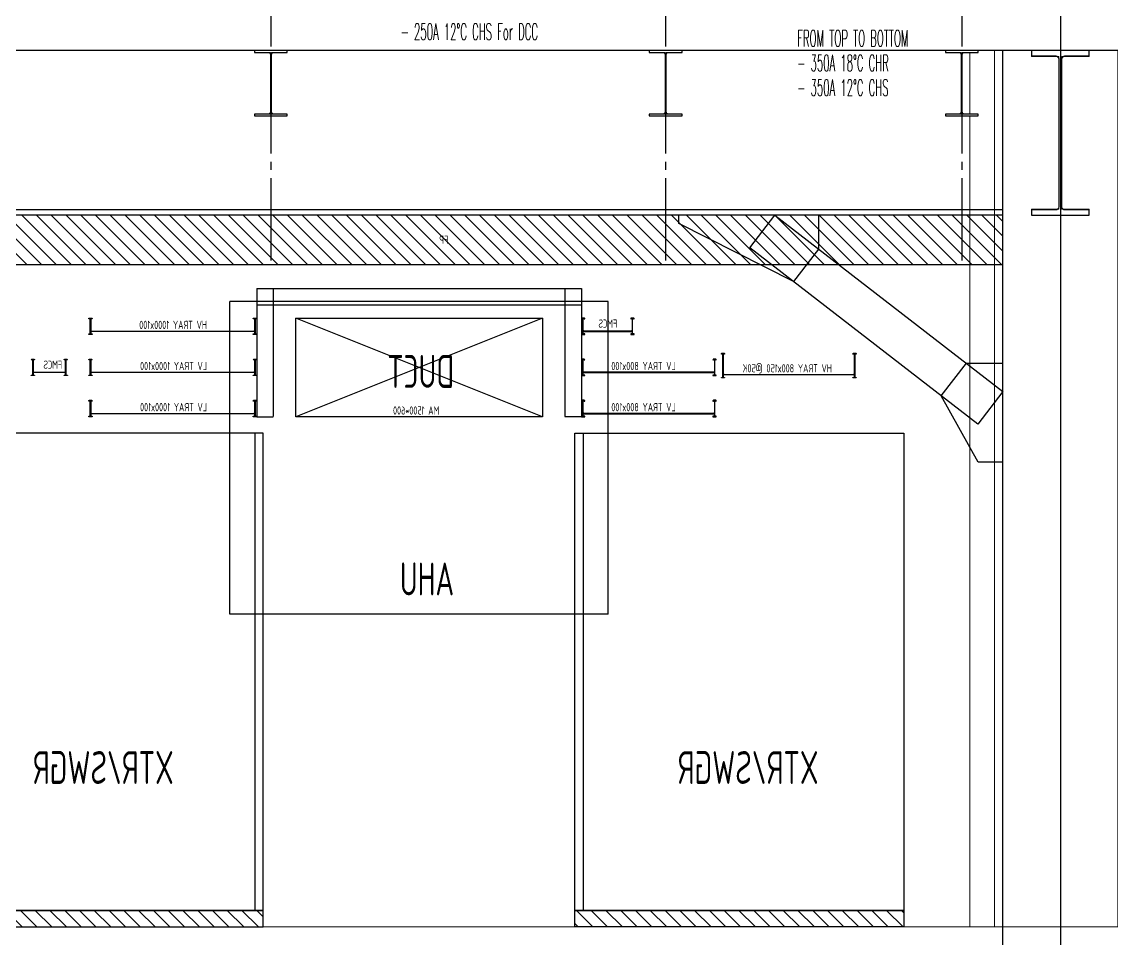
# Model space of a CAD drawing. Header units: millimetres. Extents: x -192235 to 515711, y 45168 to 947868.
# Drawn here: x 183685 to 190315, y 458325 to 463900 of the extents above; entities that cross this region are included whole.
import ezdxf
from ezdxf.enums import TextEntityAlignment as Align

# ---------------------------------------------------------------- set-up
doc = ezdxf.new("R2010")
doc.units = ezdxf.units.MM
doc.header["$LTSCALE"] = 1000
doc.linetypes.add('TPH12-SEC-@20-1$0$CENTERK0', pattern=[0.65, 0.5, -0.05, 0.05, -0.05])
doc.linetypes.add('TPH12-SEC-@20-1$0$CENTERK5', pattern=[6.916, 6.667, -0.083, 0.083, -0.083])
for name, color, linetype in [('M-TXT', 3, 'Continuous'), ('TPH12-SEC-@20-1$0$H-SIN', 252, 'TPH12-SEC-@20-1$0$CENTERK5'), ('TPH12-SEC-@20-1$0$KABE1', 252, 'Continuous'), ('TPH12-SEC-@20-1$0$STEEL2', 252, 'Continuous'), ('TPH12-SEC-@20-1$0$STEEL3', 252, 'Continuous'), ('YFM1P-短$0$A-WALL-IN.200K', 7, 'Continuous'), ('YFM1P-短$0$E-XTR', 4, 'Continuous'), ('YFM1P-短$0$M-FOUN', 252, 'Continuous'), ('YFM1P-短$0$S-BEAM', 7, 'Continuous'), ('YFM1P-短$0$S-COL', 7, 'Continuous'), ('YFM1P-短$0$S-SLAB-SHOW.200K', 7, 'Continuous'), ('YFM1P-短$0$U-ELE', 2, 'Continuous'), ('YFM1P-短$0$U-TXT', 3, 'Continuous')]:
    doc.layers.add(name, color=color, linetype=linetype)
doc.styles.add('aa-txt', font='simplex.shx', dxfattribs={"width": 0.7, "bigfont": 'chineset.shx'})
doc.styles.add('YFM1P-短$0$dim-txt', font='isocp.shx', dxfattribs={"width": 0.7, "bigfont": 'chineset.shx'})

# ---------------------------------------------------------------- blocks, each defined once
blk = doc.blocks.new('TPH12-SEC-@20-1')
at = {"layer": 'DEFPOINTS', "linetype": 'TPH12-SEC-@20-1$0$CENTERK0'}
for p, q in [((185200, 467500), (185200, 462400)), ((187600, 467500), (187600, 462400)), ((189400, 467500), (189400, 462400))]:
    blk.add_line(p, q, dxfattribs=at)
at = {"layer": 'TPH12-SEC-@20-1$0$H-SIN'}
blk.add_line((190000, 484000), (190000, 447500), dxfattribs=at)
at = {"layer": 'TPH12-SEC-@20-1$0$KABE1'}
blk.add_line((190390, 463725), (99610, 463725), dxfattribs=at)
at = {"layer": 'TPH12-SEC-@20-1$0$STEEL2'}
for points in [[(185299.5, 463725), (185100.5, 463725), (185100.5, 463714), (185183.5, 463714, -0.414214), (185196.5, 463701), (185196.5, 463353, -0.414214), (185183.5, 463340), (185100.5, 463340), (185100.5, 463329), (185299.5, 463329), (185299.5, 463340), (185216.5, 463340, -0.414214), (185203.5, 463353), (185203.5, 463701, -0.414214), (185216.5, 463714), (185299.5, 463714)], [(187699.5, 463725), (187500.5, 463725), (187500.5, 463714), (187583.5, 463714, -0.414214), (187596.5, 463701), (187596.5, 463353, -0.414214), (187583.5, 463340), (187500.5, 463340), (187500.5, 463329), (187699.5, 463329), (187699.5, 463340), (187616.5, 463340, -0.414214), (187603.5, 463353), (187603.5, 463701, -0.414214), (187616.5, 463714), (187699.5, 463714)], [(189499.5, 463725), (189300.5, 463725), (189300.5, 463714), (189383.5, 463714, -0.414214), (189396.5, 463701), (189396.5, 463353, -0.414214), (189383.5, 463340), (189300.5, 463340), (189300.5, 463329), (189499.5, 463329), (189499.5, 463340), (189416.5, 463340, -0.414214), (189403.5, 463353), (189403.5, 463701, -0.414214), (189416.5, 463714), (189499.5, 463714)], [(190175, 463725), (189825, 463725), (189825, 463693), (189972.5, 463693, -0.414214), (189990.5, 463675), (189990.5, 462775, -0.414214), (189972.5, 462757), (189825, 462757), (189825, 462725), (190175, 462725), (190175, 462757), (190027.5, 462757, -0.414214), (190009.5, 462775), (190009.5, 463675, -0.414214), (190027.5, 463693), (190175, 463693)]]:
    blk.add_lwpolyline(points, format="xyb", close=True, dxfattribs=at)
at = {"layer": 'TPH12-SEC-@20-1$0$STEEL3'}
blk.add_line((189650, 455050), (189650, 463725), dxfattribs=at)
at = {"layer": 'TPH12-SEC-@20-1$0$STEEL3', "linetype": 'Continuous'}
for p, q in [((189650, 462757), (175350, 462757)), ((189650, 462725), (175350, 462725))]:
    blk.add_line(p, q, dxfattribs=at)
for points in [[(188530.1, 462725), (188530.1, 462519.3), (188377.2, 462321.5), (187680.1, 462675), (187680.1, 462725)], [(189650, 461225), (189500, 461225), (189275.3, 461627.2), (189428.2, 461825), (189650, 461825)]]:
    blk.add_lwpolyline(points, dxfattribs=at)
blk.add_lwpolyline([(189497.1, 461455.8), (188111.1, 462527.2), (188264, 462725), (189650, 461653.6)], close=True, dxfattribs=at)
blk = doc.blocks.new('*U1585')
for p, q in [((-1, 9.66), (-1, 9.5)), ((-1, 9.5), (-0.76, 9.5)), ((-0.76, 9.5), (-0.76, 9.66)), ((0.66, 10), (-0.66, 10)), ((-0.66, 9.76), (-0.12, 9.76)), ((-0.12, 9.76), (-0.12, 0.3)), ((0.12, 2.54), (0.12, 9.76)), ((0.12, 9.76), (0.66, 9.76)), ((0.76, 9.66), (0.76, 9.5)), ((0.76, 9.5), (1, 9.5)), ((1, 9.5), (1, 9.66)), ((99, 9.66), (99, 9.5)), ((99, 9.5), (99.24, 9.5)), ((99.24, 9.5), (99.24, 9.66)), ((100.66, 10), (99.34, 10)), ((99.34, 9.76), (99.88, 9.76)), ((99.88, 9.76), (99.88, 2.54)), ((100.12, 0.3), (100.12, 9.76)), ((100.12, 9.76), (100.66, 9.76)), ((100.76, 9.66), (100.76, 9.5)), ((100.76, 9.5), (101, 9.5)), ((101, 9.5), (101, 9.66)), ((-0.12, 0.3), (-1, 0.3)), ((-1, 0.3), (-1, 0)), ((-1, 0), (1, 0)), ((0.12, 1.84), (99.88, 1.84)), ((0.12, 0.3), (0.12, 1.84)), ((1, 0.3), (0.12, 0.3)), ((99.38, 2.04), (0.62, 2.04)), ((1, 0), (1, 0.3)), ((99.88, 0.3), (99, 0.3)), ((99, 0.3), (99, 0)), ((99, 0), (101, 0)), ((99.88, 1.84), (99.88, 0.3)), ((101, 0.3), (100.12, 0.3)), ((101, 0), (101, 0.3))]:
    blk.add_line(p, q)
for centre, radius, start, end in [((-0.66, 9.66), 0.34, 90, 180), ((-0.66, 9.66), 0.1, 90, 180), ((0.66, 9.66), 0.34, 360, 90), ((0.66, 9.66), 0.1, 360, 90), ((99.34, 9.66), 0.34, 90, 180), ((99.34, 9.66), 0.1, 90, 180), ((100.66, 9.66), 0.34, 0, 90), ((100.66, 9.66), 0.1, 360, 90), ((0.62, 2.54), 0.5, 180, 270), ((99.38, 2.54), 0.5, 270, 360)]:
    blk.add_arc(centre, radius, start, end)
blk = doc.blocks.new('*U1586')
for p, q in [((-1, 9.66), (-1, 9.5)), ((-1, 9.5), (-0.76, 9.5)), ((-0.76, 9.5), (-0.76, 9.66)), ((0.66, 10), (-0.66, 10)), ((-0.66, 9.76), (-0.12, 9.76)), ((-0.12, 9.76), (-0.12, 0.3)), ((0.12, 2.54), (0.12, 9.76)), ((0.12, 9.76), (0.66, 9.76)), ((0.76, 9.66), (0.76, 9.5)), ((0.76, 9.5), (1, 9.5)), ((1, 9.5), (1, 9.66)), ((19, 9.66), (19, 9.5)), ((19, 9.5), (19.24, 9.5)), ((19.24, 9.5), (19.24, 9.66)), ((20.66, 10), (19.34, 10)), ((19.34, 9.76), (19.88, 9.76)), ((19.88, 9.76), (19.88, 2.54)), ((20.12, 0.3), (20.12, 9.76)), ((20.12, 9.76), (20.66, 9.76)), ((20.76, 9.66), (20.76, 9.5)), ((20.76, 9.5), (21, 9.5)), ((21, 9.5), (21, 9.66)), ((-0.12, 0.3), (-1, 0.3)), ((-1, 0.3), (-1, 0)), ((-1, 0), (1, 0)), ((0.12, 1.84), (19.88, 1.84)), ((0.12, 0.3), (0.12, 1.84)), ((1, 0.3), (0.12, 0.3)), ((19.38, 2.04), (0.62, 2.04)), ((1, 0), (1, 0.3)), ((19.88, 0.3), (19, 0.3)), ((19, 0.3), (19, 0)), ((19, 0), (21, 0)), ((19.88, 1.84), (19.88, 0.3)), ((21, 0.3), (20.12, 0.3)), ((21, 0), (21, 0.3))]:
    blk.add_line(p, q)
for centre, radius, start, end in [((-0.66, 9.66), 0.34, 90, 180), ((-0.66, 9.66), 0.1, 90, 180), ((0.66, 9.66), 0.34, 360, 90), ((0.66, 9.66), 0.1, 360, 90), ((19.34, 9.66), 0.34, 90, 180), ((19.34, 9.66), 0.1, 90, 180), ((20.66, 9.66), 0.34, 0, 90), ((20.66, 9.66), 0.1, 360, 90), ((0.62, 2.54), 0.5, 180, 270), ((19.38, 2.54), 0.5, 270, 360)]:
    blk.add_arc(centre, radius, start, end)
blk = doc.blocks.new('*U1595')
for p, q in [((-1, 9.66), (-1, 9.5)), ((-1, 9.5), (-0.76, 9.5)), ((-0.76, 9.5), (-0.76, 9.66)), ((0.66, 10), (-0.66, 10)), ((-0.66, 9.76), (-0.12, 9.76)), ((-0.12, 9.76), (-0.12, 0.3)), ((0.12, 2.54), (0.12, 9.76)), ((0.12, 9.76), (0.66, 9.76)), ((0.76, 9.66), (0.76, 9.5)), ((0.76, 9.5), (1, 9.5)), ((1, 9.5), (1, 9.66)), ((29, 9.66), (29, 9.5)), ((29, 9.5), (29.24, 9.5)), ((29.24, 9.5), (29.24, 9.66)), ((30.66, 10), (29.34, 10)), ((29.34, 9.76), (29.88, 9.76)), ((29.88, 9.76), (29.88, 2.54)), ((30.12, 0.3), (30.12, 9.76)), ((30.12, 9.76), (30.66, 9.76)), ((30.76, 9.66), (30.76, 9.5)), ((30.76, 9.5), (31, 9.5)), ((31, 9.5), (31, 9.66)), ((-0.12, 0.3), (-1, 0.3)), ((-1, 0.3), (-1, 0)), ((-1, 0), (1, 0)), ((0.12, 1.84), (29.88, 1.84)), ((0.12, 0.3), (0.12, 1.84)), ((1, 0.3), (0.12, 0.3)), ((29.38, 2.04), (0.62, 2.04)), ((1, 0), (1, 0.3)), ((29.88, 0.3), (29, 0.3)), ((29, 0.3), (29, 0)), ((29, 0), (31, 0)), ((29.88, 1.84), (29.88, 0.3)), ((31, 0.3), (30.12, 0.3)), ((31, 0), (31, 0.3))]:
    blk.add_line(p, q)
for centre, radius, start, end in [((-0.66, 9.66), 0.34, 90, 180), ((-0.66, 9.66), 0.1, 90, 180), ((0.66, 9.66), 0.34, 360, 90), ((0.66, 9.66), 0.1, 360, 90), ((29.34, 9.66), 0.34, 90, 180), ((29.34, 9.66), 0.1, 90, 180), ((30.66, 9.66), 0.34, 0, 90), ((30.66, 9.66), 0.1, 360, 90), ((0.62, 2.54), 0.5, 180, 270), ((29.38, 2.54), 0.5, 270, 360)]:
    blk.add_arc(centre, radius, start, end)
blk = doc.blocks.new('*U1562')
for p, q in [((-1, 9.66), (-1, 9.5)), ((-1, 9.5), (-0.76, 9.5)), ((-0.76, 9.5), (-0.76, 9.66)), ((0.66, 10), (-0.66, 10)), ((-0.66, 9.76), (-0.12, 9.76)), ((-0.12, 9.76), (-0.12, 0.3)), ((0.12, 2.54), (0.12, 9.76)), ((0.12, 9.76), (0.66, 9.76)), ((0.76, 9.66), (0.76, 9.5)), ((0.76, 9.5), (1, 9.5)), ((1, 9.5), (1, 9.66)), ((79, 9.66), (79, 9.5)), ((79, 9.5), (79.24, 9.5)), ((79.24, 9.5), (79.24, 9.66)), ((80.66, 10), (79.34, 10)), ((79.34, 9.76), (79.88, 9.76)), ((79.88, 9.76), (79.88, 2.54)), ((80.12, 0.3), (80.12, 9.76)), ((80.12, 9.76), (80.66, 9.76)), ((80.76, 9.66), (80.76, 9.5)), ((80.76, 9.5), (81, 9.5)), ((81, 9.5), (81, 9.66)), ((-0.12, 0.3), (-1, 0.3)), ((-1, 0.3), (-1, 0)), ((-1, 0), (1, 0)), ((0.12, 1.84), (79.88, 1.84)), ((0.12, 0.3), (0.12, 1.84)), ((1, 0.3), (0.12, 0.3)), ((79.38, 2.04), (0.62, 2.04)), ((1, 0), (1, 0.3)), ((79.88, 0.3), (79, 0.3)), ((79, 0.3), (79, 0)), ((79, 0), (81, 0)), ((79.88, 1.84), (79.88, 0.3)), ((81, 0.3), (80.12, 0.3)), ((81, 0), (81, 0.3))]:
    blk.add_line(p, q)
for centre, radius, start, end in [((-0.66, 9.66), 0.34, 90, 180), ((-0.66, 9.66), 0.1, 90, 180), ((0.66, 9.66), 0.34, 360, 90), ((0.66, 9.66), 0.1, 360, 90), ((79.34, 9.66), 0.34, 90, 180), ((79.34, 9.66), 0.1, 90, 180), ((80.66, 9.66), 0.34, 0, 90), ((80.66, 9.66), 0.1, 360, 90), ((0.62, 2.54), 0.5, 180, 270), ((79.38, 2.54), 0.5, 270, 360)]:
    blk.add_arc(centre, radius, start, end)
blk = doc.blocks.new('YFM1P-短$0$A$Ccdcfd3cc')
at = {"layer": 'YFM1P-短$0$M-FOUN', "color": 6}
for p, q in [((0, 0), (0, 1900)), ((0, 1900), (2300, 1900)), ((2300, 0), (2300, 1900)), ((0, 0), (2300, 0))]:
    blk.add_line(p, q, dxfattribs=at)
blk = doc.blocks.new('*U1583')
for p, q in [((-1, 14.66), (-1, 14.5)), ((-1, 14.5), (-0.76, 14.5)), ((-0.76, 14.5), (-0.76, 14.66)), ((0.66, 15), (-0.66, 15)), ((-0.66, 14.76), (-0.12, 14.76)), ((-0.12, 14.76), (-0.12, 0.3)), ((0.12, 2.54), (0.12, 14.76)), ((0.12, 14.76), (0.66, 14.76)), ((0.76, 14.66), (0.76, 14.5)), ((0.76, 14.5), (1, 14.5)), ((1, 14.5), (1, 14.66)), ((79, 14.66), (79, 14.5)), ((79, 14.5), (79.24, 14.5)), ((79.24, 14.5), (79.24, 14.66)), ((80.66, 15), (79.34, 15)), ((79.34, 14.76), (79.88, 14.76)), ((79.88, 14.76), (79.88, 2.54)), ((80.12, 0.3), (80.12, 14.76)), ((80.12, 14.76), (80.66, 14.76)), ((80.76, 14.66), (80.76, 14.5)), ((80.76, 14.5), (81, 14.5)), ((81, 14.5), (81, 14.66)), ((-0.12, 0.3), (-1, 0.3)), ((-1, 0.3), (-1, 0)), ((-1, 0), (1, 0)), ((0.12, 1.84), (79.88, 1.84)), ((0.12, 0.3), (0.12, 1.84)), ((1, 0.3), (0.12, 0.3)), ((79.38, 2.04), (0.62, 2.04)), ((1, 0), (1, 0.3)), ((79.88, 0.3), (79, 0.3)), ((79, 0.3), (79, 0)), ((79, 0), (81, 0)), ((79.88, 1.84), (79.88, 0.3)), ((81, 0.3), (80.12, 0.3)), ((81, 0), (81, 0.3))]:
    blk.add_line(p, q)
for centre, radius, start, end in [((-0.66, 14.66), 0.34, 90, 180), ((-0.66, 14.66), 0.1, 90, 180), ((0.66, 14.66), 0.34, 360, 90), ((0.66, 14.66), 0.1, 360, 90), ((79.34, 14.66), 0.34, 90, 180), ((79.34, 14.66), 0.1, 90, 180), ((80.66, 14.66), 0.34, 0, 90), ((80.66, 14.66), 0.1, 360, 90), ((0.62, 2.54), 0.5, 180, 270), ((79.38, 2.54), 0.5, 270, 360)]:
    blk.add_arc(centre, radius, start, end)
blk = doc.blocks.new('YFM1P-短$0$剖面元素_3761_4', base_point=(73786.37, -4309.23))
at = {"layer": 'YFM1P-短$0$S-COL', "color": 8, "lineweight": 0}
for p, q in [((73751.37, -3819.23), (73751.37, -3286.73)), ((73821.37, -3819.23), (73821.37, -3376.73)), ((73751.37, -4189.23), (73751.37, -3834.23)), ((73821.37, -4189.23), (73821.37, -3834.23))]:
    blk.add_line(p, q, dxfattribs=at)
blk = doc.blocks.new('YFM1P-短$0$剖面元素_3881_4', base_point=(73786.37, -4309.23))
at = {"layer": 'YFM1P-短$0$S-BEAM', "color": 2, "lineweight": 0}
for p, q in [((73768.87, -3286.73), (73768.87, -3290.33)), ((73803.87, -3286.73), (73803.87, -3290.33)), ((73785.42, -3290.33), (73768.87, -3290.33)), ((73785.42, -3290.33), (73785.42, -3383.13)), ((73787.32, -3290.33), (73787.32, -3383.13)), ((73803.87, -3290.33), (73787.32, -3290.33)), ((73768.87, -3383.13), (73768.87, -3386.73)), ((73785.42, -3383.13), (73768.87, -3383.13)), ((73803.87, -3386.73), (73768.87, -3386.73)), ((73803.87, -3383.13), (73787.32, -3383.13)), ((73803.87, -3383.13), (73803.87, -3386.73))]:
    blk.add_line(p, q, dxfattribs=at)
blk = doc.blocks.new('YFM1P-短$0$剖面元素_3901_4', base_point=(73786.37, -4309.23))
at = {"layer": 'YFM1P-短$0$S-BEAM', "color": 2, "lineweight": 0}
for p, q in [((74256.42, -3286.73), (74256.42, -3287.83)), ((74266.02, -3287.83), (74256.42, -3287.83)), ((74266.02, -3287.83), (74266.02, -3325.23)), ((74266.72, -3287.83), (74266.72, -3325.23)), ((74276.32, -3287.83), (74266.72, -3287.83)), ((74276.32, -3286.73), (74276.32, -3287.83)), ((74256.42, -3325.23), (74256.42, -3326.33)), ((74266.02, -3325.23), (74256.42, -3325.23)), ((74276.32, -3326.33), (74256.42, -3326.33)), ((74276.32, -3325.23), (74266.72, -3325.23)), ((74276.32, -3325.23), (74276.32, -3326.33))]:
    blk.add_line(p, q, dxfattribs=at)
blk = doc.blocks.new('YFM1P-短$0$剖面元素_3902_4', base_point=(73786.37, -4309.23))
at = {"layer": 'YFM1P-短$0$S-BEAM', "color": 2, "lineweight": 0}
for p, q in [((74016.42, -3286.73), (74016.42, -3287.83)), ((74026.02, -3287.83), (74016.42, -3287.83)), ((74026.02, -3287.83), (74026.02, -3325.23)), ((74026.72, -3287.83), (74026.72, -3325.23)), ((74036.32, -3287.83), (74026.72, -3287.83)), ((74036.32, -3286.73), (74036.32, -3287.83)), ((74016.42, -3325.23), (74016.42, -3326.33)), ((74026.02, -3325.23), (74016.42, -3325.23)), ((74036.32, -3326.33), (74016.42, -3326.33)), ((74036.32, -3325.23), (74026.72, -3325.23)), ((74036.32, -3325.23), (74036.32, -3326.33))]:
    blk.add_line(p, q, dxfattribs=at)
blk = doc.blocks.new('YFM1P-短$0$剖面元素_3903_4', base_point=(73786.37, -4309.23))
at = {"layer": 'YFM1P-短$0$S-BEAM', "color": 2, "lineweight": 0}
for p, q in [((73836.42, -3286.73), (73836.42, -3287.83)), ((73841.37, -3287.83), (73836.42, -3287.83)), ((73846.02, -3287.83), (73841.37, -3287.83)), ((73846.02, -3287.83), (73846.02, -3325.23)), ((73846.72, -3287.83), (73846.72, -3325.23)), ((73856.32, -3287.83), (73846.72, -3287.83)), ((73856.32, -3286.73), (73856.32, -3287.83)), ((73836.42, -3325.23), (73836.42, -3326.33)), ((73841.37, -3325.23), (73836.42, -3325.23)), ((73841.37, -3326.33), (73836.42, -3326.33)), ((73846.02, -3325.23), (73841.37, -3325.23)), ((73856.32, -3326.33), (73841.37, -3326.33)), ((73856.32, -3325.23), (73846.72, -3325.23)), ((73856.32, -3325.23), (73856.32, -3326.33))]:
    blk.add_line(p, q, dxfattribs=at)
blk = doc.blocks.new('YFM1P-短$0$剖面元素_4467_4', base_point=(73786.37, -4309.23))
at = {"layer": 'YFM1P-短$0$S-SLAB-SHOW.200K', "color": 1, "lineweight": 0}
for p, q in [((73826.37, -3819.23), (73751.37, -3819.23)), ((73841.37, -3819.23), (73826.37, -3819.23)), ((75326.37, -3819.23), (73841.37, -3819.23))]:
    blk.add_line(p, q, dxfattribs=at)
blk = doc.blocks.new('YFM1P-短$0$剖面元素_4485_4', base_point=(73786.37, -4309.23))
at = {"layer": 'YFM1P-短$0$A-WALL-IN.200K', "color": 1, "lineweight": 0}
for p, q in [((73826.37, -3286.73), (73826.37, -3819.23)), ((73841.37, -3287.83), (73841.37, -3325.23)), ((73841.37, -3326.33), (73841.37, -3819.23)), ((73826.37, -3834.23), (73826.37, -4309.23)), ((73841.37, -3834.23), (73841.37, -4309.23))]:
    blk.add_line(p, q, dxfattribs=at)
blk = doc.blocks.new('YFM1P-短$0$A$Cec50b6d4')
at = {"layer": 'YFM1P-短$0$A-WALL-IN.200K', "lineweight": 0}
blk.add_blockref('YFM1P-短$0$剖面元素_4485_4', (0, 0), dxfattribs=at)
at = {"layer": 'YFM1P-短$0$S-BEAM', "lineweight": 0}
for name in ['YFM1P-短$0$剖面元素_3881_4', 'YFM1P-短$0$剖面元素_3903_4', 'YFM1P-短$0$剖面元素_3902_4', 'YFM1P-短$0$剖面元素_3901_4']:
    blk.add_blockref(name, (0, 0), dxfattribs=at)
at = {"layer": 'YFM1P-短$0$S-COL', "lineweight": 0}
blk.add_blockref('YFM1P-短$0$剖面元素_3761_4', (0, 0), dxfattribs=at)
at = {"layer": 'YFM1P-短$0$S-SLAB-SHOW.200K', "lineweight": 0}
blk.add_blockref('YFM1P-短$0$剖面元素_4467_4', (0, 0), dxfattribs=at)
blk = doc.blocks.new('YFM1P-短')
at = {"layer": 'YFM1P-短$0$E-XTR'}
h = blk.add_hatch(dxfattribs=at)
h.set_pattern_fill('ANSI31', color=256, scale=20, style=0)
h.set_pattern_definition([(45, (20356.235, 447916.99), (-44.90128, 44.90128), [])])
h.paths.add_polyline_path([(114650, 462425), (114650, 462725), (100350, 462725), (100350, 462425)])
h = blk.add_hatch(dxfattribs=at)
h.set_pattern_fill('ANSI31', color=256, scale=20, style=0)
h.set_pattern_definition([(45, (11256.3, 443891.99), (-44.90128, 44.90128), [])])
h.paths.add_polyline_path([(102952.3, 458500), (102952.3, 458400), (100952.3, 458400), (100952.3, 458500)])
h = blk.add_hatch(dxfattribs=at)
h.set_pattern_fill('ANSI31', color=256, scale=20, style=0)
h.set_pattern_definition([(45, (11763.22, 443891.99), (-44.90128, 44.90128), [])])
h.paths.add_polyline_path([(104847.3, 458500), (104847.3, 458400), (106847.3, 458400), (106847.3, 458500)])
for p, q in [((102902.3, 461400), (102902.3, 458500)), ((104897.3, 461400), (104897.3, 458500))]:
    blk.add_line(p, q, dxfattribs=at)
for points in [[(100350, 462725), (114650, 462725), (114650, 462425), (100350, 462425)], [(102952.3, 461400), (100952.3, 461400), (100952.3, 458500), (102952.3, 458500)], [(104847.3, 461400), (106847.3, 461400), (106847.3, 458500), (104847.3, 458500)], [(102952.3, 458500), (100952.3, 458500), (100952.3, 458400), (102952.3, 458400)], [(104847.3, 458500), (106847.3, 458500), (106847.3, 458400), (104847.3, 458400)]]:
    blk.add_lwpolyline(points, close=True, dxfattribs=at)
at = {"layer": 'YFM1P-短$0$M-FOUN', "color": 1}
for p, q in [((104649, 462100), (103149, 462100)), ((103149, 462100), (103149, 461500)), ((103149, 461500), (104649, 462100)), ((103149, 462100), (104649, 461500)), ((104649, 461500), (104649, 462100)), ((103149, 461500), (104649, 461500))]:
    blk.add_line(p, q, dxfattribs=at)
at = {"layer": 'YFM1P-短$0$U-ELE'}
for p, q in [((104885.7, 462279.8), (102912.3, 462279.8)), ((102912.3, 462279.8), (102912.3, 461501.5)), ((103012.3, 462279.8), (103012.3, 461501.5)), ((104785.7, 462279.8), (104785.7, 461501.5)), ((104885.7, 462279.8), (104885.7, 461501.5)), ((104885.7, 462179.8), (102912.3, 462179.8)), ((102912.3, 461500), (103012.3, 461500)), ((104885.7, 461500), (104785.7, 461500))]:
    blk.add_line(p, q, dxfattribs=at)
at = {"layer": 'YFM1P-短$0$M-FOUN', "xscale": 10, "yscale": 10, "zscale": 10}
blk.add_blockref('YFM1P-短$0$A$Cec50b6d4', (100000, 453500), dxfattribs=at)
at = {"layer": 'YFM1P-短$0$M-FOUN'}
blk.add_blockref('YFM1P-短$0$A$Ccdcfd3cc', (102749, 460300), dxfattribs=at)
at = {"layer": 'YFM1P-短$0$U-ELE', "yscale": 10, "zscale": 10}
for name, p, xscale in [('*U1595', (102902.3, 462000), -10), ('*U1585', (104897.3, 462000), 10), ('*U1583', (101251.3, 461736), 10), ('*U1562', (102902.3, 461750), -10), ('*U1585', (104897.3, 461750), 10), ('*U1586', (106047.3, 461750), 10), ('*U1562', (102902.3, 461500), -10), ('*U1585', (104897.3, 461500), 10)]:
    blk.add_blockref(name, p, dxfattribs=dict(at, xscale=xscale))
at = {"layer": 'YFM1P-短$0$U-TXT', "style": 'YFM1P-短$0$dim-txt', "width": 0.7}
for s, height, p in [('FP', 50, (103721.9, 462551)), ('FMCS', 50, (102695.1, 462041.4)), ('HV TRAY 1000x100', 50, (105188.7, 462033.5)), ('LV TRAY 800x100', 50, (102338.7, 461783.5)), ('DUCT', 200, (103686.2, 461675.5)), ('LV TRAY 1000x100', 50, (105188.7, 461783.5)), ('FMCS', 50, (106069.8, 461791.4)), ('HV TRAY 800x150 @50K', 50, (101389, 461769.5)), ('LV TRAY 800x100', 50, (102338.7, 461533.5)), ('LV TRAY 1000x100', 50, (105188.7, 461533.5)), ('MA 1500*600', 50, (103776.4, 461513.1)), ('AHU', 200, (103686.2, 460414.3)), ('XTR/SWGR', 200, (101470.5, 459268.4)), ('XTR/SWGR', 200, (105391.1, 459268.4))]:
    blk.add_text(s, height=height, dxfattribs=at).set_placement(p)

msp = doc.modelspace()

# ---------------------------------------------------------------- block references
msp.add_blockref('TPH12-SEC-@20-1', (0, 0))

# ---------------------------------------------------------------- next in the draw order: linework, layer by layer
msp.add_line((190000, 484000), (190000, 447500))

# ---------------------------------------------------------------- next in the draw order: block references
at = {"xscale": -1}
msp.add_blockref('YFM1P-短', (290000, 0), dxfattribs=at)

# ---------------------------------------------------------------- next in the draw order: texts
at = {"layer": 'M-TXT', "style": 'aa-txt', "width": 0.45}
for s, p in [('- 250A 12%%DC CHS For DCC', (185988.99786, 463840.37513)), ('FROM TOP TO BOTTOM', (188400, 463800)), ('- 350A 18%%DC CHR', (188400, 463650)), ('- 350A 12%%DC CHS', (188400, 463500))]:
    msp.add_text(s, height=100, dxfattribs=at).set_placement(p, align=Align.MIDDLE_LEFT)

doc.saveas('drawing.dxf')
